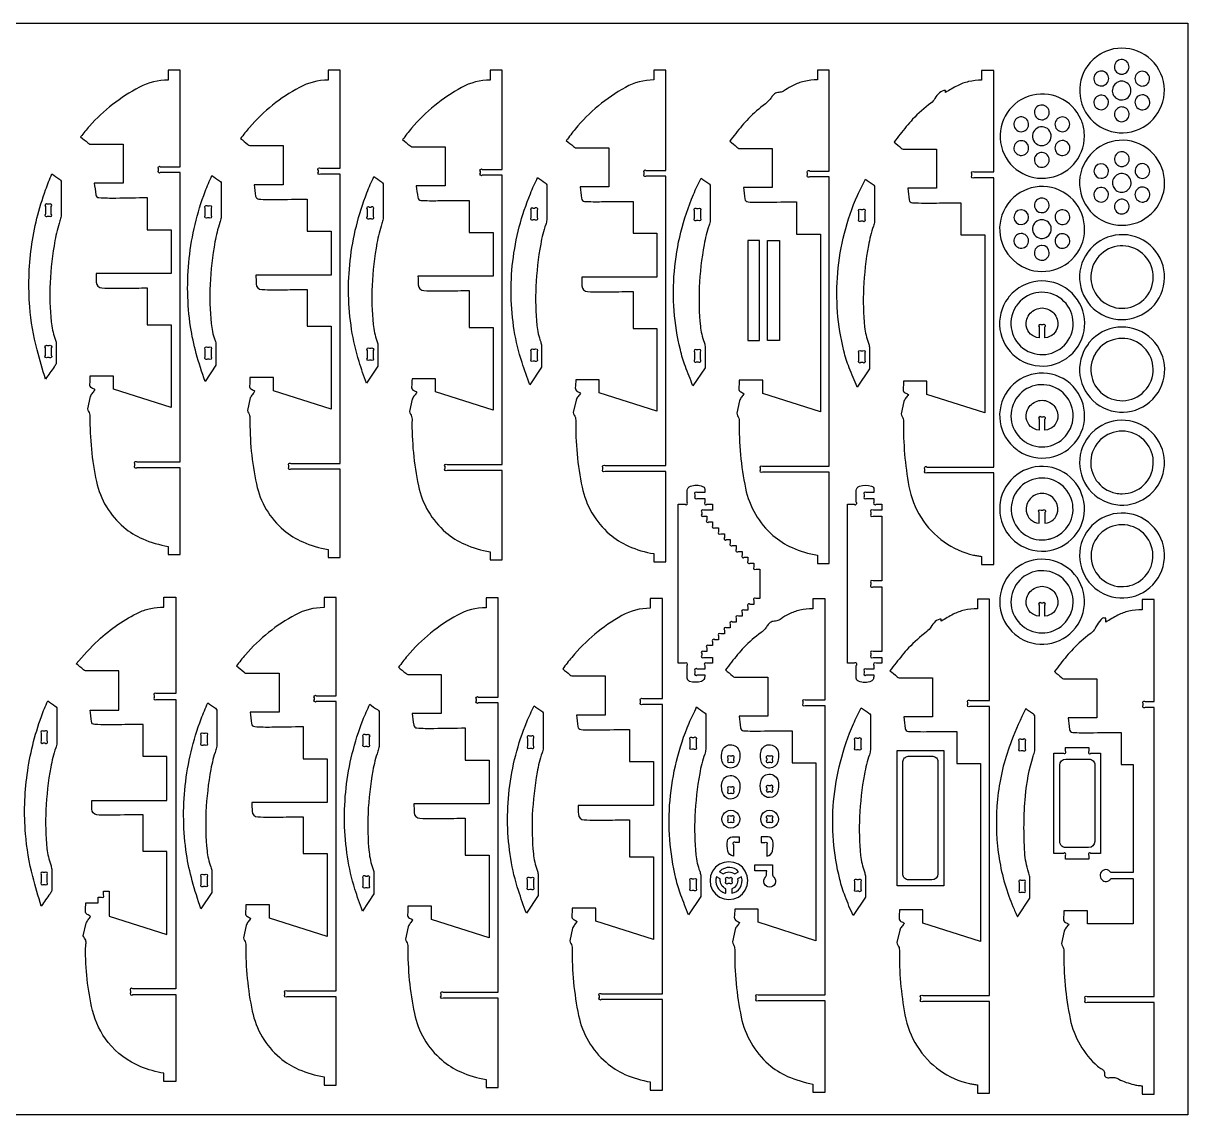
# Model space of a CAD drawing. Extents: x -1065 to 1394, y -551 to 562.
# Drawn here: x 207 to 1394, y -551 to 562 of the extents above; entities that cross this region are included whole.
import ezdxf

# ---------------------------------------------------------------- set-up
doc = ezdxf.new("R2010")
doc.units = 0
doc.header["$MEASUREMENT"] = 0
doc.layers.get('0').update_dxf_attribs({"linetype": 'CONTINUOUS'})
doc.layers.add('LAYER_1', color=18, linetype='CONTINUOUS')

msp = doc.modelspace()

# ---------------------------------------------------------------- linework, layer by layer
msp.add_lwpolyline([(1393.6, 561.5), (1393.6, -551), (-1064.9, -551), (-1064.9, 561.5)], close=True)
at = {"layer": 'LAYER_1'}
for points in [[(1304.3, 529.9, 0.988009), (1348.2, 455.6, 0.987952), (1306.1, 530.9, 0.00606), (1305.2, 530.4, 0.006032)], [(1325, 509.8, 0.951083), (1328.6, 524.2, 0.952097), (1323.5, 510.2, 0.024539), (1324.2, 510, 0.025072)], [(354.9, 28.3), (354.9, 20), (367.2, 20), (367.2, 108.5), (323.1, 108.5, -1), (321, 110.6), (321, 112.3, -1), (323.1, 114.5), (367.2, 114.5), (367.2, 409.3), (347.1, 409.3, -1), (345, 411.4), (345, 413.1, -1), (347.1, 415.3), (367.2, 415.3), (367.2, 513.8), (354.9, 513.8), (354.9, 503.5, 0.120914), (325.5, 496.3, 0.090688), (274.7, 456.7, 0.01458), (270.1, 451.2, -0.00486), (265.6, 445.7, -0.016502), (273, 439.6, 0.09933), (275, 438.4), (309, 438.4), (309, 398.6), (279.6, 398.6, 0.001901), (281.1, 386.8, 0.360444), (284.3, 383.8, 0.020886), (301.6, 383.4, -0.005414), (333.6, 383.8), (333.6, 351.1), (358, 351.1), (358, 306.5), (281.4, 306.5, 0.008503), (281.6, 297.5, 0.393252), (287.4, 291.7, 0.012272), (310.5, 291.5, -0.004091), (333.6, 291.7), (333.6, 254.2), (358, 254.2), (358, 169.7), (299.2, 188.5), (299.2, 201.9), (275.2, 201.9, -0.024568), (274.8, 193.6, 0.148453), (275.2, 191.6, 0.167335), (276.8, 190.1, -0.043011), (280.2, 188.2, -0.023258), (277.7, 184.8, 0.069876), (275.5, 181.2), (272.8, 168.5, 0.112299), (273.7, 165.9, -0.149806), (275.2, 160.8, 0.056062), (281.8, 94.4, 0.166377), (309.7, 47.8, 0.07368), (329, 35.9, 0.061659)], [(517.8, 25.1), (517.8, 16.8), (530.1, 16.8), (530.1, 106.9), (480, 106.9, -1), (477.9, 109), (477.9, 110.7, -1), (480, 112.9), (530.1, 112.9), (530.1, 407.7), (510, 407.7, -1), (507.9, 409.8), (507.9, 411.5, -1), (510, 413.7), (530.1, 413.7), (530.1, 513.8), (517.8, 513.8), (517.8, 503.5, 0.123894), (488.6, 496.1, 0.091131), (437.7, 455.4, 0.014529), (433.1, 449.8, -0.004843), (428.6, 444.1, -0.016502), (435.9, 438, 0.09933), (438, 436.8), (471.9, 436.8), (471.9, 397), (442.6, 397, 0.001901), (444, 385.2, 0.360444), (447.3, 382.2, 0.020886), (464.5, 381.8, -0.005414), (496.6, 382.2), (496.6, 349.5), (520.9, 349.5), (520.9, 304.9), (444.3, 304.9, 0.008503), (444.5, 295.9, 0.393252), (450.3, 290.1, 0.012272), (473.5, 289.9, -0.004091), (496.6, 290.1), (496.6, 252.6), (520.9, 252.6), (520.9, 168.1), (462.2, 186.9), (462.2, 200.3), (438.2, 200.3, -0.024568), (437.8, 192, 0.148453), (438.2, 190, 0.167335), (439.7, 188.5, -0.043011), (443.2, 186.6, -0.023258), (440.7, 183.2, 0.069876), (438.5, 179.6), (435.7, 166.9, 0.111597), (436.7, 164.3, -0.149055), (438.2, 159.2, 0.055297), (444.7, 91.9, 0.165637), (472.7, 44.8, 0.074052), (492, 32.8, 0.062267)], [(682.9, 22.7), (682.9, 14.7), (695.2, 14.7), (695.2, 105.7), (639.1, 105.7, -1), (637, 107.9), (637, 109.6, -1), (639.1, 111.7), (695.2, 111.7), (695.2, 406.6), (675.1, 406.6, -1), (673, 408.7), (673, 410.4, -1), (675.1, 412.6), (695.2, 412.6), (695.2, 513.8), (682.9, 513.8), (682.9, 503.6, 0.126119), (653.8, 496.1, 0.091419), (602.8, 454.5, 0.014484), (598.2, 448.8, -0.004828), (593.7, 442.9, -0.016502), (601, 436.8, 0.09933), (603.1, 435.6), (637, 435.6), (637, 395.8), (607.7, 395.8, 0.001901), (609.1, 384.1, 0.360444), (612.4, 381, 0.020886), (629.6, 380.7, -0.005414), (661.7, 381), (661.7, 348.3), (686, 348.3), (686, 303.8), (609.4, 303.8, 0.008503), (609.6, 294.8, 0.393252), (615.4, 289, 0.012272), (638.5, 288.8, -0.004091), (661.7, 289), (661.7, 251.5), (686, 251.5), (686, 167), (627.2, 185.8), (627.2, 199.2), (603.3, 199.2, -0.024568), (602.9, 190.9, 0.148453), (603.3, 188.8, 0.167335), (604.8, 187.4, -0.043011), (608.3, 185.5, -0.023258), (605.8, 182.1, 0.069876), (603.6, 178.5), (600.8, 165.8, 0.111047), (601.8, 163.1, -0.148469), (603.3, 158, 0.054707), (609.8, 90.1, 0.165051), (637.8, 42.6, 0.074339), (657.1, 30.4, 0.062744)], [(849.8, 20.9), (849.8, 12.6), (862, 12.6), (862, 104.7), (800, 104.7, -1), (797.8, 106.9), (797.8, 108.6, -1), (800, 110.7), (862, 110.7), (862, 405.6), (842, 405.6, -1), (839.8, 407.7), (839.8, 409.4, -1), (842, 411.6), (862, 411.6), (862, 513.8), (849.8, 513.8), (849.8, 503.7, 0.128191), (820.7, 496.2, 0.091656), (769.6, 453.7, 0.014439), (765, 447.9, -0.004813), (760.5, 441.9, -0.016502), (767.8, 435.9, 0.09933), (769.9, 434.6), (803.9, 434.6), (803.9, 394.8), (774.5, 394.8, 0.001901), (775.9, 383.1, 0.360444), (779.2, 380, 0.020886), (796.4, 379.7, -0.005414), (828.5, 380), (828.5, 347.4), (852.8, 347.4), (852.8, 302.8), (776.2, 302.8, 0.008503), (776.4, 293.8, 0.393252), (782.2, 288, 0.012272), (805.4, 287.8, -0.004091), (828.5, 288), (828.5, 250.5), (852.8, 250.5), (852.8, 166), (794.1, 184.8), (794.1, 198.2), (770.1, 198.2, -0.024568), (769.7, 189.9, 0.148453), (770.1, 187.8, 0.167335), (771.7, 186.4, -0.043011), (775.1, 184.5, -0.023258), (772.6, 181.1, 0.069876), (770.4, 177.5), (767.6, 164.8, 0.110668), (768.6, 162.1, -0.148065), (770.1, 157, 0.054306), (776.6, 88.6, 0.164645), (804.6, 40.9, 0.074533), (823.9, 28.6, 0.063073)], [(1016.3, 19.3), (1016.3, 11), (1028.5, 11), (1028.5, 104.1), (960.5, 104.1, -1), (958.4, 106.2), (958.4, 108, -1), (960.5, 110.1), (1028.5, 110.1), (1028.5, 404.9), (1008.5, 404.9, -1), (1006.4, 407.1), (1006.4, 408.8, -1), (1008.5, 410.9), (1028.5, 410.9), (1028.5, 513.8), (1016.3, 513.8), (1016.3, 503.8, 0.055186), (1002.8, 502.3, 0.062108), (991.5, 498.2, 0.040613), (983.8, 493.5, -0.093941), (979.3, 491.4, -0.04904), (977, 491, 0.136038), (972.8, 489.6, 0.102185), (970, 486.7, -0.031844), (967.6, 483.4, -0.063453), (963.4, 479.4, 0.043886), (946, 464.3, 0.019557), (939.5, 457, 0.009538), (927, 441.3, -0.016502), (934.4, 435.2, 0.09933), (936.4, 434), (970.4, 434), (970.4, 394.2), (941, 394.2, 0.001901), (942.5, 382.5, 0.360444), (945.7, 379.4, 0.020886), (963, 379.1, -0.005414), (995, 379.4), (995, 346.7), (1019.4, 346.7), (1019.4, 165.4), (960.6, 184.1), (960.6, 197.6), (936.6, 197.6, -0.024568), (936.2, 189.3, 0.148453), (936.6, 187.2, 0.167335), (938.2, 185.8, -0.043011), (941.6, 183.9, -0.023258), (939.1, 180.5, 0.069876), (936.9, 176.8), (934.1, 164.2, 0.110282), (935.1, 161.5, -0.147653), (936.6, 156.4, 0.053899), (943.1, 87.5, 0.164226), (971.1, 39.5, 0.07473), (990.5, 27.1, 0.063409)], [(1183.7, 18.1), (1183.7, 9.8), (1196, 9.8), (1196, 103.2), (1127.9, 103.2, -1), (1125.8, 105.3), (1125.8, 107.1, -1), (1127.9, 109.2), (1196, 109.2), (1196, 404), (1175.9, 404, -1), (1173.8, 406.2), (1173.8, 407.9, -1), (1175.9, 410), (1196, 410), (1196, 513.4), (1183.7, 513.4), (1183.7, 503.5, 0.055709), (1170.3, 502, 0.062568), (1159, 497.9, 0.016607), (1152.8, 494.5, -0.005535), (1146.8, 491), (1146.8, 493, 0.187803), (1140.6, 490.6, 0.077073), (1136.1, 484.9, -0.099826), (1132, 480.2, 0.038946), (1113.4, 463.6, 0.019538), (1106.9, 456.2, 0.009517), (1094.5, 440.4, -0.016502), (1101.8, 434.3, 0.09933), (1103.9, 433.1), (1137.8, 433.1), (1137.8, 393.3), (1108.5, 393.3, 0.001354), (1109.9, 381.5, 0.370222), (1113.1, 378.5, 0.011951), (1137.8, 378.3, -0.003984), (1162.5, 378.5), (1162.5, 345.8), (1186.8, 345.8), (1186.8, 164.5), (1128, 183.2), (1128, 196.7), (1104.1, 196.7, -0.024568), (1103.7, 188.4, 0.148453), (1104.1, 186.3, 0.167335), (1105.6, 184.9, -0.043011), (1109.1, 183, -0.023258), (1106.5, 179.6, 0.069876), (1104.4, 175.9), (1101.6, 163.3, 0.110147), (1102.6, 160.6, -0.14751), (1104, 155.5, 0.048821), (1109.6, 89.5, 0.095133), (1122, 57.7, 0.097671), (1145.4, 32.9, 0.101051), (1175.5, 19.5, 0.019106), (1179.6, 18.8, -0.006368)], [(1301.8, 498.6, 0.950953), (1310, 511.3, 0.951079), (1300.5, 499.4, 0.025074), (1301.1, 499, 0.02514)], [(1350, 512.1, 0.95326), (1344.1, 498.3, 0.952598), (1351.3, 511.4, 0.024277), (1350.7, 511.8, 0.023929)], [(1318.6, 498.3, 0.770665), (1330.3, 484.2, 0.751593), (1327.4, 502.4, 0.141818), (1322.6, 501.6, 0.129519)], [(1285, 463.2, 0.927864), (1203.8, 435.8, 0.927971), (1288.2, 450.8, 0.03736), (1287.1, 457.2, 0.037418)], [(1301.6, 474.5, 0.952593), (1310, 486.7, 0.95157), (1300.4, 475.3, 0.024816), (1301, 474.9, 0.024279)], [(1343.7, 474.4, 0.975077), (1351.6, 487.3, 0.97506), (1343, 474.8, 0.012628), (1343.3, 474.6, 0.012619)], [(1240.8, 464.4, 0.976251), (1249.5, 476.7, 0.976386), (1240.2, 464.8, 0.011948), (1240.5, 464.6, 0.012017)], [(1323.5, 461.8, 0.952097), (1330, 475.3, 0.952996), (1322.3, 462.5, 0.024067), (1322.9, 462.2, 0.024539)], [(1219.7, 452.4, 0.975058), (1228.7, 464.4, 0.975249), (1219.1, 452.9, 0.012531), (1219.4, 452.7, 0.012628)], [(1262, 452.1, 0.976042), (1270.1, 464.7, 0.975782), (1261.4, 452.5, 0.012257), (1261.7, 452.3, 0.012124)], [(1239.7, 438.5, 0.976252), (1250.7, 454.1, 0.976388), (1239, 439.1, 0.011947), (1239.3, 438.8, 0.012016)], [(1220.1, 427.9, 0.976043), (1228.2, 440.5, 0.975784), (1219.5, 428.3, 0.012256), (1219.8, 428.1, 0.012124)], [(1262.2, 427.8, 0.975077), (1270.1, 440.8, 0.97506), (1261.6, 428.2, 0.012628), (1261.9, 428, 0.012619)], [(1302.5, 363, 0.988058), (1351.9, 434.2, 0.988098), (1300.8, 364.2, 0.005987), (1301.7, 363.6, 0.006007)], [(1240.8, 416, 0.976253), (1249.5, 428.3, 0.976387), (1240.2, 416.4, 0.011947), (1240.5, 416.2, 0.012016)], [(1322.3, 416.8, 0.976251), (1331, 429.1, 0.976386), (1321.7, 417.3, 0.011948), (1322, 417, 0.012017)], [(1306.7, 403.6, 0.953254), (1305, 418.4, 0.952591), (1305.3, 403.5, 0.02428), (1306, 403.5, 0.023933)], [(1344.8, 403.9, 0.953252), (1350.7, 417.7, 0.952591), (1343.5, 404.6, 0.02428), (1344.1, 404.2, 0.023933)], [(230, 198.8, -0.013239), (221.3, 228.8, -0.043697), (213.9, 272.5, -0.053791), (215.5, 332.9, -0.053644), (230, 391.8, -0.011454), (233.1, 399.9, 0.003818), (236.4, 408, 0.022773), (244.2, 402.5, -0.137471), (245.8, 400.7), (245.8, 364.9, -0.040609), (244.6, 360, 0.035851), (239.5, 340.2, 0.033236), (234.6, 296.8, 0.03671), (235.7, 257.2, 0.061524), (239.5, 240.6, -0.045424), (240.6, 236.5), (240.6, 214.7, -0.088476), (238.8, 211.3, 0.014709)], [(392.4, 196.4, -0.013442), (383.5, 224.9, -0.031361), (377.7, 252.2, -0.063908), (376.3, 321.9, -0.063498), (392.6, 390.1, -0.011797), (395.9, 398.3, 0.003932), (399.4, 406.4, 0.022773), (407.2, 400.9, -0.137471), (408.8, 399.1), (408.8, 363.3, -0.040609), (407.5, 358.4, 0.035851), (402.5, 338.6, 0.033236), (397.6, 295.2, 0.03671), (398.7, 255.6, 0.061524), (402.4, 239, -0.045424), (403.5, 234.9), (403.5, 213.1)], [(556.9, 194.5, -0.011516), (549.4, 216.8, -0.0375), (541.8, 249.5, -0.06631), (540.3, 319.8, -0.065612), (557.4, 388.8, -0.012128), (560.8, 397.1, 0.004042), (564.5, 405.3, 0.022773), (572.3, 399.8, -0.137471), (573.8, 398), (573.8, 362.2, -0.040609), (572.6, 357.3, 0.035851), (567.6, 337.5, 0.033236), (562.7, 294.1, 0.03671), (563.8, 254.5, 0.061524), (567.5, 237.9, -0.045424), (568.6, 233.8), (568.6, 212)], [(723.4, 193, -0.010872), (715.4, 215.9, -0.038507), (707.5, 248.5, -0.069407), (706, 318.7, -0.068298), (723.9, 387.8, -0.012539), (727.5, 396.1, 0.004179), (731.3, 404.3, 0.022773), (739.1, 398.8, -0.137471), (740.7, 397), (740.7, 361.2, -0.040609), (739.5, 356.3, 0.035851), (734.4, 336.5, 0.033236), (729.5, 293.1, 0.03671), (730.6, 253.5, 0.061524), (734.4, 236.9, -0.045424), (735.4, 232.8), (735.4, 211)], [(889.6, 191.8, -0.010271), (881.8, 211.8, -0.02917), (876.7, 228.8, -0.080322), (870.6, 308.4, -0.079073), (890.1, 387, -0.01281), (893.9, 395.4, 0.00427), (897.8, 403.6, 0.022773), (905.6, 398.1, -0.137471), (907.2, 396.4), (907.2, 360.6, -0.040609), (906, 355.6, 0.035851), (900.9, 335.8, 0.033236), (896, 292.4, 0.03671), (897.1, 252.9, 0.061524), (900.9, 236.3, -0.045424), (902, 232.2), (902, 210.3)], [(1321.9, 390.5, 0.76203), (1334.6, 403.7, 0.762047), (1317, 398.9, 0.135044), (1318.3, 394, 0.135054)], [(1056.9, 190.7, -0.011294), (1048.7, 210.4, -0.031243), (1043.3, 227.6, -0.083122), (1037.1, 307.2, -0.081524), (1057.2, 386.1, -0.013123), (1061.2, 394.5, 0.004374), (1065.2, 402.7, 0.022773), (1073, 397.2, -0.137471), (1074.6, 395.5), (1074.6, 359.7, -0.040609), (1073.4, 354.7, 0.035851), (1068.3, 334.9, 0.033236), (1063.4, 291.5, 0.03671), (1064.5, 252, 0.061524), (1068.3, 235.4, -0.045424), (1069.4, 231.3), (1069.4, 209.4)], [(1221.1, 315.9, 0.988058), (1270.4, 387.1, 0.988098), (1219.4, 317.1, 0.005987), (1220.2, 316.5, 0.006007)], [(1301.6, 380.4, 0.952593), (1310, 392.6, 0.95157), (1300.4, 381.2, 0.024816), (1301, 380.8, 0.024279)], [(1344.4, 379.9, 0.950904), (1351.3, 393.5, 0.950919), (1343, 380.7, 0.025158), (1343.7, 380.3, 0.025166)], [(1242.8, 368.8, 0.975507), (1247.5, 382.9, 0.975784), (1242.1, 369, 0.012257), (1242.4, 368.9, 0.012399)], [(1323.5, 367.7, 0.952097), (1330, 381.2, 0.952996), (1322.3, 368.4, 0.024067), (1322.9, 368.1, 0.024539)], [(235.8, 367.1), (235.8, 374.8, 1), (233.7, 377), (231.9, 377, 1), (229.8, 374.8), (229.8, 367.1, 1), (231.9, 364.9), (233.7, 364.9, 1)], [(392.7, 365.5), (392.7, 373.2, -1), (394.9, 375.3), (396.6, 375.3, -1), (398.7, 373.2), (398.7, 365.5, -1), (396.6, 363.3), (394.9, 363.3, -1)], [(557.8, 364.4), (557.8, 372.1, -1), (560, 374.2), (561.7, 374.2, -1), (563.8, 372.1), (563.8, 364.4, -1), (561.7, 362.2), (560, 362.2, -1)], [(724.7, 363.4), (724.7, 371.1, -1), (726.8, 373.2), (728.5, 373.2, -1), (730.7, 371.1), (730.7, 363.4, -1), (728.5, 361.2), (726.8, 361.2, -1)], [(891.2, 362.7), (891.2, 370.5, -1), (893.3, 372.6), (895, 372.6, -1), (897.2, 370.5), (897.2, 362.7, -1), (895, 360.6), (893.3, 360.6, -1)], [(1058.6, 361.8), (1058.6, 369.6, -1), (1060.7, 371.7), (1062.5, 371.7, -1), (1064.6, 369.6), (1064.6, 361.8, -1), (1062.5, 359.7), (1060.7, 359.7, -1)], [(1223.5, 371.3, 0.976251), (1224.2, 356.4, 0.976041), (1224.3, 371.4, 0.012125), (1223.9, 371.4, 0.012017)], [(1269.2, 370.6, 0.976254), (1262.4, 357.3, 0.976045), (1269.9, 370.2, 0.012123), (1269.6, 370.4, 0.012015)], [(1237.7, 357.8, 0.976389), (1252.1, 345.3, 0.976435), (1238.3, 358.5, 0.011923), (1238, 358.1, 0.011947)], [(1221.7, 346.8, 0.975244), (1226, 332.5, 0.975502), (1222.4, 347, 0.012401), (1222, 346.9, 0.012533)], [(1271.6, 334.7, 0.975245), (1260.7, 344.8, 0.975503), (1271, 334.1, 0.0124), (1271.3, 334.4, 0.012532)], [(1302.5, 266.9, 0.988058), (1351.9, 338, 0.988098), (1300.8, 268.1, 0.005987), (1301.7, 267.5, 0.006007)], [(1244.2, 335, 0.975054), (1245.4, 319.9, 0.975033), (1245, 335.1, 0.012641), (1244.6, 335, 0.012631)], [(1309, 276.4, 0.988058), (1345.2, 328.7, 0.988098), (1307.7, 277.3, 0.005987), (1308.3, 276.8, 0.006007)], [(1210.6, 281.4, 0.988098), (1279.4, 228.7, 0.988127), (1211.9, 283.1, 0.005972), (1211.2, 282.3, 0.005987)], [(1218.1, 272, 0.988009), (1271.9, 238.4, 0.988058), (1218.9, 273.3, 0.006007), (1218.5, 272.7, 0.006032)], [(1246.1, 254.2), (1244.3, 254.2, 1), (1242.2, 252.1), (1242.2, 240.9, -0.359653), (1229.2, 253.2, -0.450586), (1245.2, 271.3, -0.450586), (1261.2, 253.2, -0.359653), (1248.2, 240.9), (1248.2, 252.1, 1)], [(1292.1, 234.4, 0.988098), (1360.9, 181.7, 0.988127), (1293.4, 236.1, 0.005972), (1292.7, 235.3, 0.005987)], [(1299.6, 225, 0.988009), (1353.4, 191.4, 0.988058), (1300.4, 226.3, 0.006007), (1300, 225.7, 0.006032)], [(231.9, 232.9), (233.7, 232.9, -1), (235.8, 230.7), (235.8, 223, -1), (233.7, 220.9), (231.9, 220.9, -1), (229.8, 223), (229.8, 230.7, -1)], [(398.7, 229.1), (398.7, 221.4, -1), (396.6, 219.3), (394.9, 219.3, -1), (392.7, 221.4), (392.7, 229.1, -1), (394.9, 231.3), (396.6, 231.3, -1)], [(557.8, 220.3), (557.8, 228, -1), (560, 230.2), (561.7, 230.2, -1), (563.8, 228), (563.8, 220.3, -1), (561.7, 218.2), (560, 218.2, -1)], [(730.7, 227), (730.7, 219.3, -1), (728.5, 217.2), (726.8, 217.2, -1), (724.7, 219.3), (724.7, 227, -1), (726.8, 229.2), (728.5, 229.2, -1)], [(897.2, 218.7), (897.2, 226.4, 1), (895, 228.5), (893.3, 228.5, 1), (891.2, 226.4), (891.2, 218.7, 1), (893.3, 216.5), (895, 216.5, 1)], [(1058.6, 217.8), (1058.6, 225.5, -1), (1060.7, 227.6), (1062.5, 227.6, -1), (1064.6, 225.5), (1064.6, 217.8, -1), (1062.5, 215.6), (1060.7, 215.6, -1)], [(1221.1, 125.7, 0.988058), (1270.4, 196.9, 0.988098), (1219.4, 126.9, 0.005987), (1220.2, 126.3, 0.006007)], [(1230.1, 133.6, 0.976041), (1261.7, 188.5, 0.97625), (1227.5, 135.2, 0.012018), (1228.8, 134.4, 0.012125)], [(1248.2, 146.8), (1248.2, 158, 1), (1246.1, 160.1), (1244.3, 160.1, 1), (1242.2, 158), (1242.2, 146.8, -0.359653), (1229.2, 159.1, -0.450586), (1245.2, 177.2, -0.450586), (1261.2, 159.1, -0.359653)], [(1304.3, 76.7, 0.988009), (1350.1, 150, 0.988058), (1302.5, 77.8, 0.006007), (1303.4, 77.3, 0.006032)], [(1326.7, 81.9, 0.951003), (1329.9, 145.6, 0.950547), (1320.3, 82.6, 0.025353), (1323.4, 82.1, 0.025114)], [(1202.3, 71, 0.987451), (1288.1, 61.1, 0.987494), (1202.5, 73.1, 0.006292), (1202.4, 72, 0.006314)], [(1254.6, 36.3, 0.951154), (1239, 97.3, 0.951092), (1248.5, 35, 0.025067), (1251.6, 35.5, 0.025034)], [(883.6, -106), (883.6, -93, 1), (881.5, -90.8), (874.6, -90.8), (874.6, 71.2), (881.5, 71.2, 1), (883.6, 73.3), (883.6, 85.3, -0.318505), (886.9, 89.7, -0.166858), (899.4, 89.5, -0.271814), (901.6, 86.9, -0.055395), (901.7, 85, 0.018448), (901.6, 83.2), (893.8, 83.2, 1), (891.6, 81), (891.6, 79.3, 1), (893.8, 77.2), (901.6, 77.2), (901.6, 73.3, 1), (903.8, 71.2), (909.6, 71.2), (909.6, 65.2), (900.7, 65.2, 1), (898.5, 63), (898.5, 61.3, 1), (900.7, 59.2), (903.6, 59.2), (903.6, 55.3, 1), (905.8, 53.2), (909.6, 53.2), (909.6, 49.3, 1), (911.8, 47.2), (915.6, 47.2), (915.6, 43.3, 1), (917.8, 41.2), (921.6, 41.2), (921.6, 37.3, 1), (923.8, 35.2), (927.6, 35.2), (927.6, 31.3, 1), (929.8, 29.2), (933.6, 29.2), (933.6, 25.3, 1), (935.8, 23.2), (939.6, 23.2), (939.6, 19.3, 1), (941.8, 17.2), (945.6, 17.2), (945.6, 13.3, 1), (947.8, 11.2), (951.6, 11.2), (951.6, 7.3, 1), (953.8, 5.2), (957.6, 5.2), (957.6, -24.8), (953.8, -24.8, 1), (951.6, -27), (951.6, -30.8), (947.8, -30.8, 1), (945.6, -33), (945.6, -36.8), (941.8, -36.8, 1), (939.6, -39), (939.6, -42.8), (935.8, -42.8, 1), (933.6, -45), (933.6, -48.8), (929.8, -48.8, 1), (927.6, -51), (927.6, -54.8), (923.8, -54.8, 1), (921.6, -57), (921.6, -60.8), (917.8, -60.8, 1), (915.6, -63), (915.6, -66.8), (911.8, -66.8, 1), (909.6, -69), (909.6, -72.8), (905.8, -72.8, 1), (903.6, -75), (903.6, -78.8), (900.7, -78.8, 1), (898.5, -81), (898.5, -82.7, 1), (900.7, -84.8), (909.6, -84.8), (909.6, -90.8), (903.8, -90.8, 1), (901.6, -93), (901.6, -96.8), (893.8, -96.8, 1), (891.6, -99), (891.6, -100.7, 1), (893.8, -102.8), (901.6, -102.8, -0.058741), (901.2, -106.2, -0.262403), (898.2, -109.4, -0.151606), (886.2, -109.3, -0.313078)], [(1056, -106), (1056, -93, 1), (1053.9, -90.8), (1047, -90.8), (1047, 71.2), (1053.9, 71.2, 1), (1056, 73.3), (1056, 85.3, -0.315468), (1059.3, 89.8, -0.159693), (1071.4, 89.8, -0.311948), (1074, 86.4, -0.019147), (1074, 84.8, 0.006382), (1074, 83.2), (1066.1, 83.2, 1), (1064, 81), (1064, 79.3, 1), (1066.1, 77.2), (1074, 77.2), (1074, 73.3, 1), (1076.1, 71.2), (1082, 71.2), (1082, 65.2), (1073, 65.2, 1), (1070.9, 63), (1070.9, 61.3, 1), (1073, 59.2), (1082, 59.2), (1082, -6.8), (1073, -6.8, 1), (1070.9, -9), (1070.9, -10.7, 1), (1073, -12.8), (1082, -12.8), (1082, -78.8), (1073, -78.8, 1), (1070.9, -81), (1070.9, -82.7, 1), (1073, -84.8), (1082, -84.8), (1082, -90.8), (1076.1, -90.8, 1), (1074, -93), (1074, -96.8), (1066.1, -96.8, 1), (1064, -99), (1064, -100.7, 1), (1066.1, -102.8), (1074, -102.8, -0.076057), (1073.4, -106.7, -0.22246), (1071.2, -109.2, -0.195575), (1058.3, -109.2, -0.292641)], [(1242.2, 51.9), (1242.2, 63, -1), (1244.3, 65.2), (1246.1, 65.2, -1), (1248.2, 63), (1248.2, 51.9, 0.358569), (1261.2, 64.2, 0.450586), (1245.2, 82.3, 0.450586), (1229.2, 64.2, 0.359653)], [(1304.3, -18, 0.988009), (1350.1, 55.4, 0.988058), (1302.5, -16.8, 0.006007), (1303.4, -17.4, 0.006032)], [(1334.6, -11.7, 0.975264), (1320.4, 49.7, 0.975245), (1331.5, -12.4, 0.012533), (1333.1, -12.1, 0.012523)], [(1222.8, -65.1, 0.988009), (1268.6, 8.3, 0.988058), (1221.1, -63.9, 0.006007), (1221.9, -64.5, 0.006032)], [(1230.1, -56, 0.976041), (1261.7, -1.1, 0.97625), (1227.5, -54.4, 0.012018), (1228.8, -55.2, 0.012125)], [(350.6, -517), (350.6, -508.7, -0.056886), (326.9, -502.1, -0.127756), (293.8, -477.3, -0.110695), (277.8, -444.7, -0.061941), (270.8, -380.7, -0.033287), (271.1, -377, 0.097482), (270.9, -373.2, 0.135264), (269.6, -370.9, -0.162894), (268.4, -368.5), (271.2, -355.9, -0.069876), (273.4, -352.3, 0.023258), (275.9, -348.8, 0.043011), (272.5, -346.9, -0.167335), (270.9, -345.5, -0.148453), (270.5, -343.5, 0.024568), (270.9, -335.1), (283.4, -335.1), (283.4, -329.1), (286.7, -329.1, 1), (288.9, -327), (288.9, -323.1), (294.9, -323.1), (294.9, -348.6), (353.6, -367.3), (353.6, -282.8), (329.3, -282.8), (329.3, -245.3, 0.006), (291.7, -245.8, -0.038744), (282.2, -245.3, -0.373498), (277.1, -239.5, -0.002521), (277, -230.6), (353.6, -230.6), (353.6, -186), (329.3, -186), (329.3, -153.3, 0.003984), (304.7, -153.5, -0.011951), (280, -153.3, -0.370222), (276.7, -150.3, -0.001354), (275.3, -138.5), (304.7, -138.5), (304.7, -98.7), (270.7, -98.7, -0.09933), (268.6, -97.5, 0.016502), (261.3, -91.4, -0.0307), (283.6, -67.5, -0.080375), (325.8, -38.7, -0.058507), (337.1, -34.9, -0.051201), (350.6, -33.6), (350.6, -23.3), (362.8, -23.3), (362.8, -121.8), (342.8, -121.8, 1), (340.6, -123.9), (340.6, -125.7, 1), (342.8, -127.8), (362.8, -127.8), (362.8, -422.6), (318.8, -422.6, 1), (316.6, -424.7), (316.6, -426.5, 1), (318.8, -428.6), (362.8, -428.6), (362.8, -517)], [(1248.2, -42.8), (1248.2, -31.6, 1), (1246.1, -29.5), (1244.3, -29.5, 1), (1242.2, -31.6), (1242.2, -42.8, -0.359653), (1229.2, -30.5, -0.450586), (1245.2, -12.4, -0.450586), (1261.2, -30.5, -0.358569)], [(513.7, -512.4), (513.7, -520.8), (526, -520.8), (526, -430.7), (475.9, -430.7, -1), (473.8, -428.6), (473.8, -426.8, -1), (475.9, -424.7), (526, -424.7), (526, -129.9), (505.9, -129.9, -1), (503.8, -127.8), (503.8, -126, -1), (505.9, -123.9), (526, -123.9), (526, -23.8), (513.7, -23.8), (513.7, -34.1, 0.123894), (484.5, -41.4, 0.091131), (433.5, -82.2, 0.014529), (428.9, -87.8, -0.004843), (424.4, -93.5, -0.016502), (431.8, -99.6, 0.09933), (433.8, -100.8), (467.8, -100.8), (467.8, -140.6), (438.5, -140.6, 0.001901), (439.9, -152.4, 0.360444), (443.1, -155.4, 0.020886), (460.4, -155.8, -0.005414), (492.5, -155.4), (492.5, -188.1), (516.8, -188.1), (516.8, -232.6), (440.2, -232.6, 0.008503), (440.4, -241.7, 0.393252), (446.2, -247.4, 0.012272), (469.3, -247.6, -0.004091), (492.5, -247.4), (492.5, -284.9), (516.8, -284.9), (516.8, -369.4), (458, -350.7), (458, -337.2), (434.1, -337.2, -0.024568), (433.6, -345.5, 0.148453), (434.1, -347.6, 0.167335), (435.6, -349, -0.043011), (439, -350.9, -0.023258), (436.5, -354.4, 0.069876), (434.3, -358), (431.6, -370.6, 0.111597), (432.6, -373.3, -0.149055), (434, -378.4, 0.055297), (440.6, -445.6, 0.165637), (468.5, -492.8, 0.074052), (487.8, -504.8, 0.062267)], [(678.8, -515.1), (678.8, -523.1), (691.1, -523.1), (691.1, -432.1), (635, -432.1, -1), (632.9, -430), (632.9, -428.2, -1), (635, -426.1), (691.1, -426.1), (691.1, -131.3), (671, -131.3, -1), (668.9, -129.2), (668.9, -127.4, -1), (671, -125.3), (691.1, -125.3), (691.1, -24), (678.8, -24), (678.8, -34.3, 0.126119), (649.7, -41.7, 0.091419), (598.6, -83.3, 0.014484), (594, -89.1, -0.004828), (589.5, -94.9, -0.016502), (596.9, -101, 0.09933), (598.9, -102.2), (632.9, -102.2), (632.9, -142), (603.5, -142, 0.001901), (605, -153.8, 0.360444), (608.2, -156.8, 0.020886), (625.5, -157.2, -0.005414), (657.6, -156.8), (657.6, -189.5), (681.9, -189.5), (681.9, -234.1), (605.3, -234.1, 0.008503), (605.5, -243.1, 0.393252), (611.3, -248.9, 0.012272), (634.4, -249, -0.004091), (657.6, -248.9), (657.6, -286.3), (681.9, -286.3), (681.9, -370.8), (623.1, -352.1), (623.1, -338.6), (599.2, -338.6, -0.024568), (598.7, -347, 0.148453), (599.2, -349, 0.167335), (600.7, -350.5, -0.043011), (604.1, -352.3, -0.023258), (601.6, -355.8, 0.069876), (599.4, -359.4), (596.7, -372, 0.111047), (597.7, -374.7, -0.148469), (599.1, -379.8, 0.054707), (605.7, -447.7, 0.165051), (633.6, -495.2, 0.074339), (652.9, -507.4, 0.062744)], [(846.1, -517.6), (846.1, -525.9), (858.4, -525.9), (858.4, -433.7), (796.3, -433.7, -1), (794.2, -431.6), (794.2, -429.9, -1), (796.3, -427.7), (858.4, -427.7), (858.4, -132.9), (838.3, -132.9, -1), (836.2, -130.8), (836.2, -129.1, -1), (838.3, -126.9), (858.4, -126.9), (858.4, -24.7), (846.1, -24.7), (846.1, -34.8, 0.128191), (817.1, -42.3, 0.091656), (766, -84.8, 0.014439), (761.4, -90.6, -0.004813), (756.9, -96.6, -0.016502), (764.2, -102.6, 0.09933), (766.3, -103.8), (800.2, -103.8), (800.2, -143.6), (770.9, -143.6, 0.001901), (772.3, -155.4, 0.360444), (775.6, -158.4, 0.020886), (792.8, -158.8, -0.005414), (824.9, -158.4), (824.9, -191.1), (849.2, -191.1), (849.2, -235.7), (772.6, -235.7, 0.008503), (772.8, -244.7, 0.393252), (778.6, -250.5, 0.012272), (801.8, -250.7, -0.004091), (824.9, -250.5), (824.9, -288), (849.2, -288), (849.2, -372.5), (790.5, -353.7), (790.5, -340.3), (766.5, -340.3, -0.024568), (766.1, -348.6, 0.148453), (766.5, -350.6, 0.167335), (768, -352.1, -0.043011), (771.5, -354, -0.023258), (769, -357.4, 0.069876), (766.8, -361), (764, -373.7, 0.110668), (765, -376.4, -0.148065), (766.5, -381.5, 0.054306), (773, -449.9, 0.164645), (801, -497.6, 0.074533), (820.3, -509.9, 0.063073)], [(1011.8, -519.7), (1011.8, -528), (1024.1, -528), (1024.1, -434.9), (956, -434.9, -1), (953.9, -432.8), (953.9, -431, -1), (956, -428.9), (1024.1, -428.9), (1024.1, -134.1), (1004, -134.1, -1), (1001.9, -132), (1001.9, -130.2, -1), (1004, -128.1), (1024.1, -128.1), (1024.1, -25.3), (1011.8, -25.3), (1011.8, -35.2, 0.055186), (998.4, -36.7, 0.062108), (987.1, -40.8, 0.040613), (979.3, -45.5, -0.093941), (974.9, -47.6, -0.04904), (972.5, -48, 0.136038), (968.3, -49.4, 0.102185), (965.5, -52.3, -0.031844), (963.2, -55.6, -0.063453), (958.9, -59.6, 0.043886), (941.5, -74.7, 0.019557), (935, -82, 0.009538), (922.6, -97.7, -0.016502), (929.9, -103.8, 0.09933), (931.9, -105), (965.9, -105), (965.9, -144.8), (936.6, -144.8, 0.001901), (938, -156.6, 0.360444), (941.2, -159.6, 0.020886), (958.5, -159.9, -0.005414), (990.6, -159.6), (990.6, -192.3), (1014.9, -192.3), (1014.9, -373.6), (956.1, -354.9), (956.1, -341.4), (932.2, -341.4, -0.024568), (931.7, -349.7, 0.148453), (932.2, -351.8, 0.167335), (933.7, -353.2, -0.043011), (937.1, -355.1, -0.023258), (934.6, -358.5, 0.069876), (932.4, -362.2), (929.7, -374.8, 0.110282), (930.7, -377.5, -0.147653), (932.1, -382.6, 0.053899), (938.7, -451.5, 0.164226), (966.6, -499.5, 0.07473), (986, -511.9, 0.063409)], [(1179.6, -520.7), (1179.6, -529), (1191.8, -529), (1191.8, -435.6), (1123.8, -435.6, -1), (1121.6, -433.5), (1121.6, -431.7, -1), (1123.8, -429.6), (1191.8, -429.6), (1191.8, -134.8), (1171.8, -134.8, -1), (1169.6, -132.6), (1169.6, -130.9, -1), (1171.8, -128.8), (1191.8, -128.8), (1191.8, -25.4), (1179.6, -25.4), (1179.6, -35.3, 0.055709), (1166.1, -36.8, 0.062568), (1154.8, -40.9, 0.016607), (1148.7, -44.3, -0.005535), (1142.6, -47.8), (1142.6, -45.8, 0.187803), (1136.5, -48.2, 0.077073), (1132, -53.9, -0.099826), (1127.8, -58.6, 0.038946), (1109.2, -75.2, 0.019538), (1102.8, -82.6, 0.009517), (1090.3, -98.4, -0.016502), (1097.7, -104.5, 0.09933), (1099.7, -105.7), (1133.7, -105.7), (1133.7, -145.5), (1104.3, -145.5, 0.001354), (1105.7, -157.3, 0.370222), (1109, -160.3, 0.011951), (1133.7, -160.5, -0.003984), (1158.3, -160.3), (1158.3, -193), (1182.6, -193), (1182.6, -374.3), (1123.9, -355.6), (1123.9, -342.1), (1099.9, -342.1, -0.024568), (1099.5, -350.4, 0.148453), (1099.9, -352.5, 0.167335), (1101.5, -353.9, -0.043011), (1104.9, -355.8, -0.023258), (1102.4, -359.2, 0.069876), (1100.2, -362.9), (1097.4, -375.5, 0.110147), (1098.4, -378.2, -0.14751), (1099.9, -383.3, 0.048821), (1105.5, -449.3, 0.095133), (1117.9, -481.1, 0.097671), (1141.3, -505.9, 0.101051), (1171.4, -519.3, 0.019106), (1175.5, -520, -0.006368)], [(1347.1, -521.7), (1347.1, -530), (1359.4, -530), (1359.4, -436.6), (1291.3, -436.6, -1), (1289.2, -434.5), (1289.2, -432.8, -1), (1291.3, -430.6), (1359.4, -430.6), (1359.4, -135.8), (1350.4, -135.8, -1), (1348.3, -133.7), (1348.3, -131.9, -1), (1350.4, -129.8), (1359.4, -129.8), (1359.4, -25.9), (1347.1, -25.9), (1347.1, -36.3, 0.055709), (1333.7, -37.8, 0.062568), (1322.3, -41.9, 0.016607), (1316.2, -45.3, -0.005535), (1310.2, -48.9), (1310.2, -44.9, -0.049838), (1308.7, -44.7, 0.150512), (1307.2, -44.9, 0.124327), (1305.2, -46.4, 0.036164), (1300.2, -53.6, 0.043033), (1299.4, -55.3, -0.081), (1298.4, -56.9, -0.063602), (1294.2, -60.9, 0.043917), (1276.8, -76.2, 0.019538), (1270.3, -83.6, 0.009517), (1257.8, -99.4, -0.016502), (1265.2, -105.5, 0.09933), (1267.2, -106.7), (1301.2, -106.7), (1301.2, -146.5), (1271.8, -146.5, 0.001901), (1273.3, -158.3, 0.360444), (1276.5, -161.3, 0.020886), (1293.8, -161.7, -0.005414), (1325.9, -161.3), (1325.9, -194), (1338, -194), (1338, -304.2), (1315.6, -304.2, -0.111646), (1314.4, -303.2, 0.299689), (1308.8, -301.4, 0.493145), (1305.2, -310.2, 0.493146), (1314.6, -311.4, 0.106759), (1315, -310.8, -0.190421), (1315.6, -310.2), (1338, -310.2), (1338, -356.6), (1291.4, -356.6), (1291.4, -343.1), (1267.4, -343.1, -0.024568), (1267, -351.5, 0.148453), (1267.4, -353.5, 0.167335), (1269, -355, -0.043011), (1272.4, -356.9, -0.023258), (1269.9, -360.3, 0.069876), (1267.7, -363.9), (1265, -376.5, 0.110147), (1266, -379.2, -0.14751), (1267.4, -384.4, 0.053758), (1273.9, -453.4, 0.16408), (1301.9, -501.5, 0.05944), (1306.5, -504.7, -0.160144), (1308.6, -506.8, -0.183247), (1308.8, -509.3, 0.455203), (1311.4, -513.2, 0.077788), (1315.4, -513.1, -0.104068), (1319.4, -513.2, -0.060217), (1323.3, -514.7, 0.065154), (1338.9, -520.3, 0.019106), (1343, -521.1, -0.006368)], [(225.6, -338.3, -0.013239), (217, -308.3, -0.043697), (209.5, -264.6, -0.053791), (211.2, -204.1, -0.053644), (225.7, -145.2, -0.011454), (228.8, -137.1, 0.003818), (232.1, -129.1, 0.022773), (239.9, -134.6, -0.137471), (241.5, -136.4), (241.5, -172.1, -0.040609), (240.3, -177.1, 0.035851), (235.2, -196.9, 0.033236), (230.3, -240.3, 0.03671), (231.4, -279.8, 0.061524), (235.2, -296.4, -0.045424), (236.2, -300.6), (236.2, -322.4, -0.088476), (234.5, -325.8, 0.014709)], [(388.2, -341.2, -0.013442), (379.4, -312.6, -0.031361), (373.6, -285.4, -0.063908), (372.2, -215.7, -0.063498), (388.5, -147.5, -0.011797), (391.8, -139.3, 0.003932), (395.2, -131.2, 0.022773), (403, -136.7, -0.137471), (404.6, -138.5), (404.6, -174.2, -0.040609), (403.4, -179.2, 0.035851), (398.3, -199, 0.033236), (393.4, -242.4, 0.03671), (394.5, -281.9, 0.061524), (398.3, -298.5, -0.045424), (399.4, -302.7), (399.4, -324.5)], [(552.8, -343.4, -0.011516), (545.2, -321.1, -0.0375), (537.6, -288.3, -0.06631), (536.2, -218, -0.065612), (553.2, -149, -0.012128), (556.7, -140.8, 0.004042), (560.3, -132.6, 0.022773), (568.1, -138.1, -0.137471), (569.7, -139.9), (569.7, -175.6, -0.040609), (568.5, -180.6, 0.035851), (563.4, -200.4, 0.033236), (558.5, -243.8, 0.03671), (559.6, -283.3, 0.061524), (563.4, -299.9, -0.045424), (564.5, -304.1), (564.5, -325.9)], [(719.8, -345.5, -0.010872), (711.8, -322.6, -0.038507), (703.9, -290, -0.069407), (702.4, -219.8, -0.068298), (720.2, -150.7, -0.012539), (723.9, -142.4, 0.004179), (727.7, -134.2, 0.022773), (735.5, -139.7, -0.137471), (737.1, -141.5), (737.1, -177.3, -0.040609), (735.8, -182.2, 0.035851), (730.8, -202, 0.033236), (725.9, -245.4, 0.03671), (727, -285, 0.061524), (730.7, -301.6, -0.045424), (731.8, -305.7), (731.8, -327.5)], [(885.1, -347.2, -0.010271), (877.3, -327.2, -0.02917), (872.2, -310.2, -0.080322), (866.2, -230.6, -0.079073), (885.6, -152, -0.01281), (889.4, -143.6, 0.00427), (893.3, -135.4, 0.022773), (901.1, -140.9, -0.137471), (902.7, -142.7), (902.7, -178.4, -0.040609), (901.5, -183.4, 0.035851), (896.4, -203.2, 0.033236), (891.5, -246.6, 0.03671), (892.6, -286.1, 0.061524), (896.4, -302.7, -0.045424), (897.5, -306.8), (897.5, -328.7)], [(1052.7, -348.1, -0.011294), (1044.6, -328.4, -0.031243), (1039.2, -311.2, -0.083122), (1032.9, -231.6, -0.081524), (1053.1, -152.7, -0.013123), (1057, -144.4, 0.004374), (1061.1, -136.1, 0.022773), (1068.9, -141.6, -0.137471), (1070.5, -143.4), (1070.5, -179.1, -0.040609), (1069.3, -184.1, 0.035851), (1064.2, -203.9, 0.033236), (1059.3, -247.3, 0.03671), (1060.4, -286.8, 0.061524), (1064.2, -303.4, -0.045424), (1065.3, -307.5), (1065.3, -329.4)], [(1220.1, -349.4), (1232.8, -330.4), (1232.8, -308.6, 0.040603), (1231.5, -303.7, -0.066272), (1227.6, -283.8, -0.037569), (1228.3, -226.3, -0.052115), (1236.2, -185.5, -0.028888), (1237.2, -182.9, 0.062959), (1238, -180.1), (1238, -144.4, 0.137471), (1236.4, -142.6, -0.022773), (1228.6, -137.1, 0.022058), (1214.2, -169.8, 0.061061), (1200.6, -222.7, 0.05736), (1199.9, -277.4, 0.060338), (1211.3, -328.1, 0.019759), (1215.6, -338.8, -0.006586)], [(229.3, -160.1), (227.6, -160.1, 1), (225.5, -162.2), (225.5, -170, 1), (227.6, -172.1), (229.3, -172.1, 1), (231.5, -170), (231.5, -162.2, 1)], [(390.7, -162.2), (392.5, -162.2, -1), (394.6, -164.3), (394.6, -172.1, -1), (392.5, -174.2), (390.7, -174.2, -1), (388.6, -172.1), (388.6, -164.3, -1)], [(553.7, -173.5), (553.7, -165.8, -1), (555.8, -163.6), (557.6, -163.6, -1), (559.7, -165.8), (559.7, -173.5, -1), (557.6, -175.6), (555.8, -175.6, -1)], [(727, -175.1), (727, -167.4, 1), (724.9, -165.3), (723.2, -165.3, 1), (721, -167.4), (721, -175.1, 1), (723.2, -177.3), (724.9, -177.3, 1)], [(886.7, -176.3), (886.7, -168.5, -1), (888.8, -166.4), (890.6, -166.4, -1), (892.7, -168.5), (892.7, -176.3, -1), (890.6, -178.4), (888.8, -178.4, -1)], [(921.7, -195.1, -0.158121), (918.9, -189.5, -0.105364), (919.3, -180.3, -0.375734), (929, -173.9, -0.358437), (937.2, -182.6, -0.074434), (936.5, -191.1, -0.347857), (928.1, -197.7, -0.198912)], [(965.3, -197.4, -0.242064), (959.5, -192.1, -0.156462), (958.9, -180.3, -0.375734), (968.5, -173.9, -0.358437), (976.7, -182.6, -0.074434), (976, -191.1, -0.347857), (967.7, -197.7, -0.065543)], [(1056.6, -167.1), (1058.3, -167.1, -1), (1060.5, -169.2), (1060.5, -177, -1), (1058.3, -179.1), (1056.6, -179.1, -1), (1054.5, -177), (1054.5, -169.2, -1)], [(1224.1, -168.1), (1225.9, -168.1, -1), (1228, -170.3), (1228, -178, -1), (1225.9, -180.1), (1224.1, -180.1, -1), (1222, -178), (1222, -170.3, -1)], [(1269.2, -290.6), (1269.2, -286.7, 1), (1267.1, -284.6), (1257.3, -284.6), (1257.3, -182.6), (1267.1, -182.6, 1), (1269.2, -180.5), (1269.2, -176.6), (1292.9, -176.6), (1292.9, -180.5, 1), (1295.1, -182.6), (1304.9, -182.6), (1304.9, -284.6), (1295.1, -284.6, 1), (1292.9, -286.7), (1292.9, -290.6)], [(929, -185.7), (927.3, -185.7, 1), (925.1, -187.8), (925.1, -189.5, 1), (927.3, -191.7), (929, -191.7, 1), (931.1, -189.5), (931.1, -187.8, 1)], [(970.7, -189.5), (970.7, -187.8, 1), (968.5, -185.7), (966.8, -185.7, 1), (964.7, -187.8), (964.7, -189.5, 1), (966.8, -191.7), (968.5, -191.7, 1)], [(1105.2, -310, -0.086912), (1104, -308.4, -0.089743), (1103.5, -306.5), (1103.5, -190.9, -0.178174), (1105.2, -187.4, -0.178183), (1108.7, -185.7), (1134.1, -185.7, -0.177858), (1137.6, -187.4, -0.177847), (1139.2, -190.9), (1139.2, -305.5, -0.412204), (1133, -311.7), (1109.5, -311.7, -0.089745), (1107, -311.2, -0.10441)], [(1265.5, -277.4, -0.121971), (1263.9, -275.4, -0.107253), (1263.3, -272.6), (1263.3, -194.8, -0.412583), (1269.5, -188.6), (1292.9, -188.6, -0.195775), (1297.2, -190.4, -0.195775), (1299, -194.6), (1299, -272.5, -0.412174), (1292.7, -278.6), (1269.2, -278.6, -0.072292), (1267.1, -278.2, -0.086912)], [(919.3, -211.7, -0.375734), (929, -205.3, -0.358437), (937.2, -214, -0.074434), (936.5, -222.5, -0.347857), (928.1, -229.2, -0.283338), (920.7, -224.6, -0.184085)], [(963.1, -226.6, -0.200547), (958.8, -221, -0.130054), (958.9, -210.4, -0.375734), (968.5, -203.9, -0.358437), (976.7, -212.7, -0.074434), (976, -221.2, -0.347857), (967.7, -227.8, -0.131652)], [(929, -217.1), (927.3, -217.1, 1), (925.1, -219.2), (925.1, -221, 1), (927.3, -223.1), (929, -223.1, 1), (931.1, -221), (931.1, -219.2, 1)], [(970.7, -219.6), (970.7, -217.8, 1), (968.5, -215.7), (966.8, -215.7, 1), (964.7, -217.8), (964.7, -219.6, 1), (966.8, -221.7), (968.5, -221.7, 1)], [(931.1, -250.6), (931.1, -248.8, 1), (929, -246.7), (927.3, -246.7, 1), (925.1, -248.8), (925.1, -250.6, 1), (927.3, -252.7), (929, -252.7, 1)], [(966.8, -252.7), (968.5, -252.7, 1), (970.7, -250.6), (970.7, -248.8, 1), (968.5, -246.7), (966.8, -246.7, 1), (964.7, -248.8), (964.7, -250.6, 1)], [(936.7, -267.6), (936.7, -273.6), (932.8, -273.6, 1), (930.7, -275.7), (930.7, -287.5, -0.31942), (925, -282.3, -0.087202), (924.7, -272, -0.363622), (929.5, -267.7, -0.00811)], [(958.9, -273.6), (962.8, -273.6, -1), (964.9, -275.7), (964.9, -287.5, 0.31942), (970.6, -282.3, 0.087202), (970.9, -272, 0.363622), (966.1, -267.7, 0.00811), (958.9, -267.6)], [(964.7, -302.3), (952.7, -302.3), (952.7, -296.3), (970.7, -296.3, -0.000937), (970.6, -305.8, 0.19988), (971.9, -308.8, -0.668179), (967.7, -319.1, -0.668179), (963.4, -308.8, 0.196195), (964.6, -305.9, 0.002603)], [(229.3, -304.2), (227.6, -304.2, 1), (225.5, -306.3), (225.5, -314.1, 1), (227.6, -316.2), (229.3, -316.2, 1), (231.5, -314.1), (231.5, -306.3, 1)], [(394.6, -308.4), (394.6, -316.2, -1), (392.5, -318.3), (390.7, -318.3, -1), (388.6, -316.2), (388.6, -308.4, -1), (390.7, -306.3), (392.5, -306.3, -1)], [(555.8, -307.7), (557.6, -307.7, -1), (559.7, -309.8), (559.7, -317.6, -1), (557.6, -319.7), (555.8, -319.7, -1), (553.7, -317.6), (553.7, -309.8, -1)], [(916.6, -303.3), (920.4, -305.5, -0.165101), (926.2, -303.5, -0.165101), (932.1, -305.5), (935.9, -303.3, 0.228333), (927.1, -298.9, 0.203688), (916.9, -303, 0.049127), (916.7, -303.2, -0.016364)], [(727, -311.5), (727, -319.2, -1), (724.9, -321.3), (723.2, -321.3, -1), (721, -319.2), (721, -311.5, -1), (723.2, -309.3), (724.9, -309.3, -1)], [(892.7, -312.6), (892.7, -320.4, -1), (890.6, -322.5), (888.8, -322.5, -1), (886.7, -320.4), (886.7, -312.6, -1), (888.8, -310.5), (890.6, -310.5, -1)], [(923.2, -325.3), (923.2, -320.9, -0.165101), (918.6, -316.8, -0.165101), (917.4, -310.7), (913.6, -308.5, 0.228333), (914.1, -318.4, 0.203688), (922.8, -325.2, 0.049127), (923, -325.2, -0.016364)], [(923.2, -313.2), (923.2, -311.5, -1), (925.4, -309.4), (927.1, -309.4, -1), (929.2, -311.5), (929.2, -313.2, -1), (927.1, -315.4), (925.4, -315.4, -1)], [(929.2, -325.3, 0.228333), (937.5, -319.8, 0.203688), (939.1, -308.9, 0.049127), (939, -308.7, -0.016364), (938.9, -308.5), (935.1, -310.7, -0.165101), (933.9, -316.8, -0.165101), (929.2, -320.9)], [(1060.5, -313.3), (1060.5, -321.1, -1), (1058.3, -323.2), (1056.6, -323.2, -1), (1054.5, -321.1), (1054.5, -313.3, -1), (1056.6, -311.2), (1058.3, -311.2, -1)], [(1225.9, -312.2), (1224.1, -312.2, 1), (1222, -314.3), (1222, -322.1, 1), (1224.1, -324.2), (1225.9, -324.2, 1), (1228, -322.1), (1228, -314.3, 1)]]:
    msp.add_lwpolyline(points, format="xyb", close=True, dxfattribs=at)
for points in [[(945.5, 238.1), (957.5, 238.1), (957.5, 340.1), (945.5, 340.1)], [(965.5, 238.1), (965.5, 340.1), (977.6, 340.1), (977.6, 238.1)], [(1097.6, -317.7), (1097.5, -179.7), (1145.2, -179.7), (1145.2, -317.7)], [(923.6, -257.6), (921.7, -256.1), (920.3, -254.2), (919.4, -252), (919, -249.7), (919.4, -247.3), (920.3, -245.2), (921.7, -243.3), (923.6, -241.8), (925.8, -240.9), (928.1, -240.6), (930.5, -240.9), (932.7, -241.8), (934.5, -243.3), (936, -245.2), (936.9, -247.3), (937.2, -249.7), (936.9, -252), (936, -254.2), (934.5, -256.1), (932.7, -257.6), (930.5, -258.5), (928.1, -258.8), (925.8, -258.5)], [(963.1, -257.6), (961.2, -256.1), (959.8, -254.2), (958.9, -252), (958.6, -249.7), (958.9, -247.3), (959.8, -245.2), (961.2, -243.3), (963.1, -241.8), (965.3, -240.9), (967.7, -240.6), (970, -240.9), (972.2, -241.8), (974.1, -243.3), (975.5, -245.2), (976.4, -247.3), (976.7, -249.7), (976.4, -252), (975.5, -254.2), (974.1, -256.1), (972.2, -257.6), (970, -258.5), (967.7, -258.8), (965.3, -258.5)], [(912.6, -326), (916.6, -329.1), (921.3, -331), (926.2, -331.7), (931.2, -331), (935.9, -329.1), (939.9, -326), (942.9, -322), (944.9, -317.4), (945.5, -312.4), (944.9, -307.4), (942.9, -302.7), (939.9, -298.7), (935.9, -295.7), (931.2, -293.8), (926.2, -293.1), (921.3, -293.8), (916.6, -295.7), (912.6, -298.7), (909.6, -302.7), (907.6, -307.4), (907, -312.4), (907.6, -317.4), (909.6, -322)]]:
    msp.add_lwpolyline(points, close=True, dxfattribs=at)

doc.saveas('drawing.dxf')
